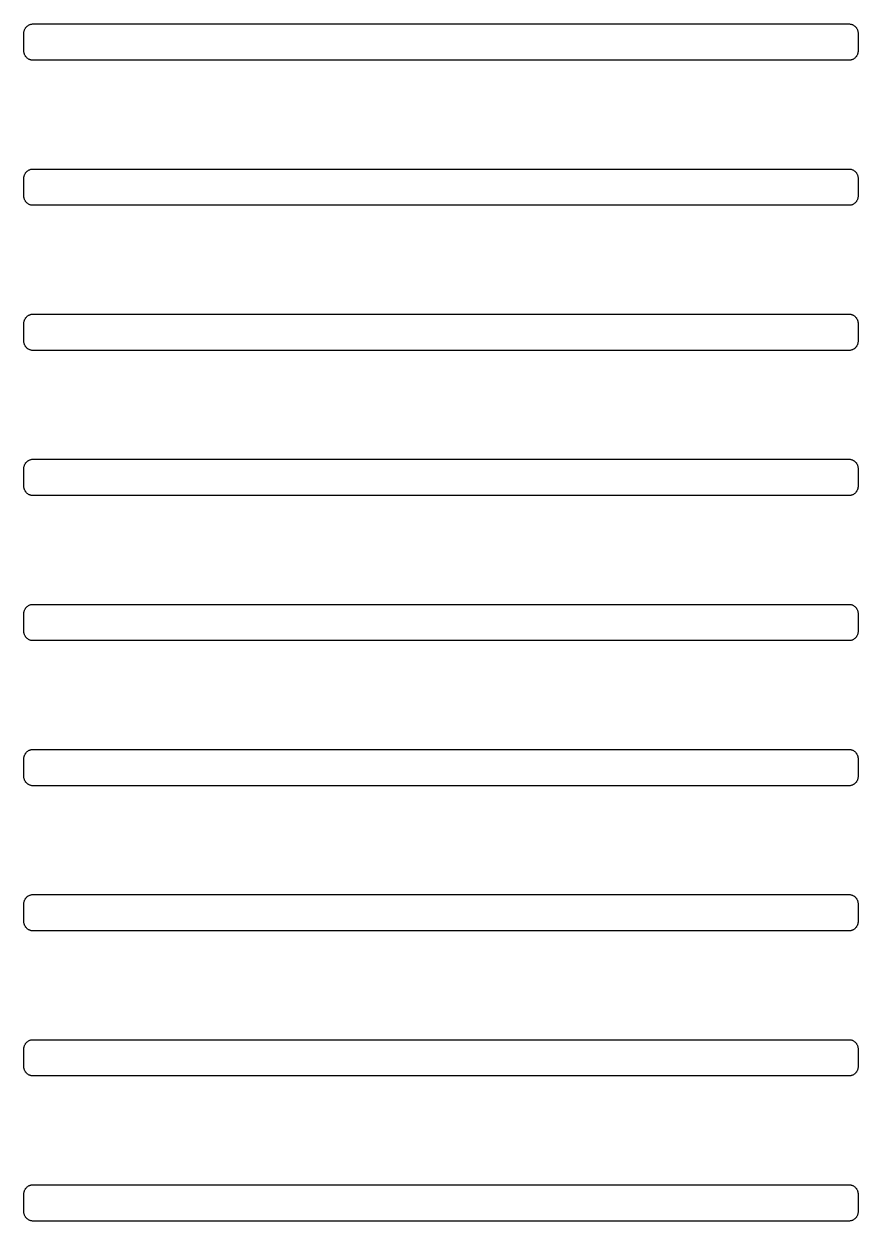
# Model space of a CAD drawing. Header units: metres. Extents: x -163 to 163, y -163 to 163.
# Drawn here: x -114.9 to -87.3, y 37.2 to 76.8 of the extents above; entities that cross this region are included whole.
import ezdxf

# ---------------------------------------------------------------- set-up
doc = ezdxf.new("R2010")
doc.units = ezdxf.units.M

msp = doc.modelspace()

# ---------------------------------------------------------------- linework, layer by layer
for p, q in [((-114.899, 76.501), (-114.898, 76.5199)), ((-114.899, 75.901), (-114.899, 76.501)), ((-114.898, 76.5199), (-114.897, 76.5386)), ((-114.897, 76.5386), (-114.894, 76.5573)), ((-114.894, 76.5573), (-114.89, 76.5757)), ((-114.89, 76.5757), (-114.884, 76.5938)), ((-114.884, 76.5938), (-114.878, 76.6115)), ((-114.878, 76.6115), (-114.87, 76.6288)), ((-114.87, 76.6288), (-114.862, 76.6456)), ((-114.862, 76.6456), (-114.852, 76.6618)), ((-114.852, 76.6618), (-114.842, 76.6774)), ((-114.842, 76.6774), (-114.83, 76.6923)), ((-114.83, 76.6923), (-114.818, 76.7064)), ((-114.818, 76.7064), (-114.804, 76.7197)), ((-114.804, 76.7197), (-114.79, 76.7322)), ((-114.79, 76.7322), (-114.775, 76.7437)), ((-114.775, 76.7437), (-114.76, 76.7543)), ((-114.76, 76.7543), (-114.743, 76.7639)), ((-114.743, 76.7639), (-114.727, 76.7725)), ((-114.727, 76.7725), (-114.709, 76.78)), ((-114.709, 76.78), (-114.692, 76.7864)), ((-114.692, 76.7864), (-114.674, 76.7916)), ((-114.674, 76.7916), (-114.655, 76.7957)), ((-114.655, 76.7957), (-114.637, 76.7987)), ((-114.637, 76.7987), (-114.618, 76.8004)), ((-114.618, 76.8004), (-114.599, 76.801)), ((-114.599, 76.801), (-87.599, 76.801)), ((-87.599, 76.801), (-87.5801, 76.8004)), ((-87.5801, 76.8004), (-87.5614, 76.7987)), ((-87.5614, 76.7987), (-87.5427, 76.7957)), ((-87.5427, 76.7957), (-87.5243, 76.7916)), ((-87.5243, 76.7916), (-87.5062, 76.7864)), ((-87.5062, 76.7864), (-87.4885, 76.78)), ((-87.4885, 76.78), (-87.4712, 76.7725)), ((-87.4712, 76.7725), (-87.4544, 76.7639)), ((-87.4544, 76.7639), (-87.4382, 76.7543)), ((-87.4382, 76.7543), (-87.4226, 76.7437)), ((-87.4226, 76.7437), (-87.4077, 76.7322)), ((-87.4077, 76.7322), (-87.3936, 76.7197)), ((-87.3936, 76.7197), (-87.3803, 76.7064)), ((-87.3803, 76.7064), (-87.3678, 76.6923)), ((-87.3678, 76.6923), (-87.3562, 76.6774)), ((-87.3562, 76.6774), (-87.3457, 76.6618)), ((-87.3457, 76.6618), (-87.3361, 76.6456)), ((-87.3361, 76.6456), (-87.3275, 76.6288)), ((-87.3275, 76.6288), (-87.32, 76.6115)), ((-87.32, 76.6115), (-87.3136, 76.5938)), ((-87.3136, 76.5938), (-87.3084, 76.5757)), ((-87.3084, 76.5757), (-87.3043, 76.5573)), ((-87.3043, 76.5573), (-87.3013, 76.5386)), ((-87.3013, 76.5386), (-87.2995, 76.5199)), ((-87.2995, 76.5199), (-87.299, 76.501)), ((-87.299, 76.501), (-87.299, 75.901)), ((-114.898, 75.8822), (-114.899, 75.901)), ((-114.897, 75.8634), (-114.898, 75.8822)), ((-114.894, 75.8448), (-114.897, 75.8634)), ((-114.89, 75.8264), (-114.894, 75.8448)), ((-114.884, 75.8083), (-114.89, 75.8264)), ((-114.878, 75.7906), (-114.884, 75.8083)), ((-114.87, 75.7733), (-114.878, 75.7906)), ((-114.862, 75.7565), (-114.87, 75.7733)), ((-114.852, 75.7403), (-114.862, 75.7565)), ((-114.842, 75.7247), (-114.852, 75.7403)), ((-114.83, 75.7098), (-114.842, 75.7247)), ((-114.818, 75.6957), (-114.83, 75.7098)), ((-114.804, 75.6824), (-114.818, 75.6957)), ((-114.79, 75.6699), (-114.804, 75.6824)), ((-114.775, 75.6583), (-114.79, 75.6699)), ((-114.76, 75.6478), (-114.775, 75.6583)), ((-114.743, 75.6382), (-114.76, 75.6478)), ((-114.727, 75.6296), (-114.743, 75.6382)), ((-87.4544, 75.6382), (-87.4712, 75.6296)), ((-87.4382, 75.6478), (-87.4544, 75.6382)), ((-87.4226, 75.6583), (-87.4382, 75.6478)), ((-87.4077, 75.6699), (-87.4226, 75.6583)), ((-87.3936, 75.6824), (-87.4077, 75.6699)), ((-87.3803, 75.6957), (-87.3936, 75.6824)), ((-87.3678, 75.7098), (-87.3803, 75.6957)), ((-87.3562, 75.7247), (-87.3678, 75.7098)), ((-87.3457, 75.7403), (-87.3562, 75.7247)), ((-87.3361, 75.7565), (-87.3457, 75.7403)), ((-87.3275, 75.7733), (-87.3361, 75.7565)), ((-87.32, 75.7906), (-87.3275, 75.7733)), ((-87.3136, 75.8083), (-87.32, 75.7906)), ((-87.3084, 75.8264), (-87.3136, 75.8083)), ((-87.3043, 75.8448), (-87.3084, 75.8264)), ((-87.3013, 75.8634), (-87.3043, 75.8448)), ((-87.2995, 75.8822), (-87.3013, 75.8634)), ((-87.299, 75.901), (-87.2995, 75.8822)), ((-114.709, 75.6221), (-114.727, 75.6296)), ((-114.692, 75.6157), (-114.709, 75.6221)), ((-114.674, 75.6105), (-114.692, 75.6157)), ((-114.655, 75.6064), (-114.674, 75.6105)), ((-114.637, 75.6034), (-114.655, 75.6064)), ((-114.618, 75.6016), (-114.637, 75.6034)), ((-114.599, 75.601), (-114.618, 75.6016)), ((-87.599, 75.601), (-114.599, 75.601)), ((-87.5801, 75.6016), (-87.599, 75.601)), ((-87.5614, 75.6034), (-87.5801, 75.6016)), ((-87.5427, 75.6064), (-87.5614, 75.6034)), ((-87.5243, 75.6105), (-87.5427, 75.6064)), ((-87.5062, 75.6157), (-87.5243, 75.6105)), ((-87.4885, 75.6221), (-87.5062, 75.6157)), ((-87.4712, 75.6296), (-87.4885, 75.6221)), ((-114.899, 71.701), (-114.898, 71.7199)), ((-114.899, 71.101), (-114.899, 71.701)), ((-114.898, 71.7199), (-114.897, 71.7386)), ((-114.897, 71.7386), (-114.894, 71.7573)), ((-114.894, 71.7573), (-114.89, 71.7757)), ((-114.89, 71.7757), (-114.884, 71.7937)), ((-114.884, 71.7937), (-114.878, 71.8115)), ((-114.878, 71.8115), (-114.87, 71.8288)), ((-114.87, 71.8288), (-114.862, 71.8456)), ((-114.862, 71.8456), (-114.852, 71.8618)), ((-114.852, 71.8618), (-114.842, 71.8774)), ((-114.842, 71.8774), (-114.83, 71.8923)), ((-114.83, 71.8923), (-114.818, 71.9064)), ((-114.818, 71.9064), (-114.804, 71.9197)), ((-114.804, 71.9197), (-114.79, 71.9322)), ((-114.79, 71.9322), (-114.775, 71.9437)), ((-114.775, 71.9437), (-114.76, 71.9543)), ((-114.76, 71.9543), (-114.743, 71.9639)), ((-114.743, 71.9639), (-114.727, 71.9725)), ((-114.727, 71.9725), (-114.709, 71.98)), ((-114.709, 71.98), (-114.692, 71.9864)), ((-114.692, 71.9864), (-114.674, 71.9916)), ((-114.674, 71.9916), (-114.655, 71.9957)), ((-114.655, 71.9957), (-114.637, 71.9987)), ((-114.637, 71.9987), (-114.618, 72.0004)), ((-114.618, 72.0004), (-114.599, 72.001)), ((-114.599, 72.001), (-87.599, 72.001)), ((-87.599, 72.001), (-87.5801, 72.0004)), ((-87.5801, 72.0004), (-87.5614, 71.9987)), ((-87.5614, 71.9987), (-87.5427, 71.9957)), ((-87.5427, 71.9957), (-87.5243, 71.9916)), ((-87.5243, 71.9916), (-87.5062, 71.9864)), ((-87.5062, 71.9864), (-87.4885, 71.98)), ((-87.4885, 71.98), (-87.4712, 71.9725)), ((-87.4712, 71.9725), (-87.4544, 71.9639)), ((-87.4544, 71.9639), (-87.4382, 71.9543)), ((-87.4382, 71.9543), (-87.4226, 71.9437)), ((-87.4226, 71.9437), (-87.4077, 71.9322)), ((-87.4077, 71.9322), (-87.3936, 71.9197)), ((-87.3936, 71.9197), (-87.3803, 71.9064)), ((-87.3803, 71.9064), (-87.3678, 71.8923)), ((-87.3678, 71.8923), (-87.3562, 71.8774)), ((-87.3562, 71.8774), (-87.3457, 71.8618)), ((-87.3457, 71.8618), (-87.3361, 71.8456)), ((-87.3361, 71.8456), (-87.3275, 71.8288)), ((-87.3275, 71.8288), (-87.32, 71.8115)), ((-87.32, 71.8115), (-87.3136, 71.7937)), ((-87.3136, 71.7937), (-87.3084, 71.7757)), ((-87.3084, 71.7757), (-87.3043, 71.7573)), ((-87.3043, 71.7573), (-87.3013, 71.7386)), ((-87.3013, 71.7386), (-87.2995, 71.7199)), ((-87.2995, 71.7199), (-87.299, 71.701)), ((-87.299, 71.701), (-87.299, 71.101)), ((-114.898, 71.0822), (-114.899, 71.101)), ((-114.897, 71.0634), (-114.898, 71.0822)), ((-114.894, 71.0448), (-114.897, 71.0634)), ((-114.89, 71.0264), (-114.894, 71.0448)), ((-114.884, 71.0083), (-114.89, 71.0264)), ((-114.878, 70.9906), (-114.884, 71.0083)), ((-114.87, 70.9733), (-114.878, 70.9906)), ((-114.862, 70.9565), (-114.87, 70.9733)), ((-114.852, 70.9403), (-114.862, 70.9565)), ((-114.842, 70.9247), (-114.852, 70.9403)), ((-114.83, 70.9098), (-114.842, 70.9247)), ((-114.818, 70.8957), (-114.83, 70.9098)), ((-114.804, 70.8824), (-114.818, 70.8957)), ((-87.3803, 70.8957), (-87.3936, 70.8824)), ((-87.3678, 70.9098), (-87.3803, 70.8957)), ((-87.3562, 70.9247), (-87.3678, 70.9098)), ((-87.3457, 70.9403), (-87.3562, 70.9247)), ((-87.3361, 70.9565), (-87.3457, 70.9403)), ((-87.3275, 70.9733), (-87.3361, 70.9565)), ((-87.32, 70.9906), (-87.3275, 70.9733)), ((-87.3136, 71.0083), (-87.32, 70.9906)), ((-87.3084, 71.0264), (-87.3136, 71.0083)), ((-87.3043, 71.0448), (-87.3084, 71.0264)), ((-87.3013, 71.0634), (-87.3043, 71.0448)), ((-87.2995, 71.0822), (-87.3013, 71.0634)), ((-87.299, 71.101), (-87.2995, 71.0822)), ((-114.79, 70.8699), (-114.804, 70.8824)), ((-114.775, 70.8583), (-114.79, 70.8699)), ((-114.76, 70.8477), (-114.775, 70.8583)), ((-114.743, 70.8382), (-114.76, 70.8477)), ((-114.727, 70.8296), (-114.743, 70.8382)), ((-114.709, 70.8221), (-114.727, 70.8296)), ((-114.692, 70.8157), (-114.709, 70.8221)), ((-114.674, 70.8105), (-114.692, 70.8157)), ((-114.655, 70.8064), (-114.674, 70.8105)), ((-114.637, 70.8034), (-114.655, 70.8064)), ((-114.618, 70.8016), (-114.637, 70.8034)), ((-114.599, 70.801), (-114.618, 70.8016)), ((-87.599, 70.801), (-114.599, 70.801)), ((-87.5801, 70.8016), (-87.599, 70.801)), ((-87.5614, 70.8034), (-87.5801, 70.8016)), ((-87.5427, 70.8064), (-87.5614, 70.8034)), ((-87.5243, 70.8105), (-87.5427, 70.8064)), ((-87.5062, 70.8157), (-87.5243, 70.8105)), ((-87.4885, 70.8221), (-87.5062, 70.8157)), ((-87.4712, 70.8296), (-87.4885, 70.8221)), ((-87.4544, 70.8382), (-87.4712, 70.8296)), ((-87.4382, 70.8477), (-87.4544, 70.8382)), ((-87.4226, 70.8583), (-87.4382, 70.8477)), ((-87.4077, 70.8699), (-87.4226, 70.8583)), ((-87.3936, 70.8824), (-87.4077, 70.8699)), ((-114.898, 66.9199), (-114.897, 66.9386)), ((-114.897, 66.9386), (-114.894, 66.9573)), ((-114.894, 66.9573), (-114.89, 66.9756)), ((-114.89, 66.9756), (-114.884, 66.9937)), ((-114.884, 66.9937), (-114.878, 67.0115)), ((-114.878, 67.0115), (-114.87, 67.0288)), ((-114.87, 67.0288), (-114.862, 67.0456)), ((-114.862, 67.0456), (-114.852, 67.0618)), ((-114.852, 67.0618), (-114.842, 67.0774)), ((-114.842, 67.0774), (-114.83, 67.0923)), ((-114.83, 67.0923), (-114.818, 67.1064)), ((-114.818, 67.1064), (-114.804, 67.1197)), ((-114.804, 67.1197), (-114.79, 67.1322)), ((-114.79, 67.1322), (-114.775, 67.1438)), ((-114.775, 67.1438), (-114.76, 67.1543)), ((-114.76, 67.1543), (-114.743, 67.1639)), ((-114.743, 67.1639), (-114.727, 67.1725)), ((-114.727, 67.1725), (-114.709, 67.18)), ((-114.709, 67.18), (-114.692, 67.1864)), ((-114.692, 67.1864), (-114.674, 67.1916)), ((-114.674, 67.1916), (-114.655, 67.1957)), ((-114.655, 67.1957), (-114.637, 67.1987)), ((-114.637, 67.1987), (-114.618, 67.2005)), ((-114.618, 67.2005), (-114.599, 67.201)), ((-114.599, 67.201), (-87.599, 67.201)), ((-87.599, 67.201), (-87.5801, 67.2005)), ((-87.5801, 67.2005), (-87.5614, 67.1987)), ((-87.5614, 67.1987), (-87.5427, 67.1957)), ((-87.5427, 67.1957), (-87.5243, 67.1916)), ((-87.5243, 67.1916), (-87.5062, 67.1864)), ((-87.5062, 67.1864), (-87.4885, 67.18)), ((-87.4885, 67.18), (-87.4712, 67.1725)), ((-87.4712, 67.1725), (-87.4544, 67.1639)), ((-87.4544, 67.1639), (-87.4382, 67.1543)), ((-87.4382, 67.1543), (-87.4226, 67.1438)), ((-87.4226, 67.1438), (-87.4077, 67.1322)), ((-87.4077, 67.1322), (-87.3936, 67.1197)), ((-87.3936, 67.1197), (-87.3803, 67.1064)), ((-87.3803, 67.1064), (-87.3678, 67.0923)), ((-87.3678, 67.0923), (-87.3562, 67.0774)), ((-87.3562, 67.0774), (-87.3457, 67.0618)), ((-87.3457, 67.0618), (-87.3361, 67.0456)), ((-87.3361, 67.0456), (-87.3275, 67.0288)), ((-87.3275, 67.0288), (-87.32, 67.0115)), ((-87.32, 67.0115), (-87.3136, 66.9937)), ((-87.3136, 66.9937), (-87.3084, 66.9756)), ((-87.3084, 66.9756), (-87.3043, 66.9573)), ((-87.3043, 66.9573), (-87.3013, 66.9386)), ((-87.3013, 66.9386), (-87.2995, 66.9199)), ((-114.899, 66.901), (-114.898, 66.9199)), ((-114.899, 66.301), (-114.899, 66.901)), ((-87.2995, 66.9199), (-87.299, 66.901)), ((-87.299, 66.901), (-87.299, 66.301)), ((-114.898, 66.2822), (-114.899, 66.301)), ((-114.897, 66.2634), (-114.898, 66.2822)), ((-114.894, 66.2448), (-114.897, 66.2634)), ((-114.89, 66.2264), (-114.894, 66.2448)), ((-114.884, 66.2083), (-114.89, 66.2264)), ((-114.878, 66.1906), (-114.884, 66.2083)), ((-114.87, 66.1733), (-114.878, 66.1906)), ((-114.862, 66.1565), (-114.87, 66.1733)), ((-114.852, 66.1403), (-114.862, 66.1565)), ((-114.842, 66.1247), (-114.852, 66.1403)), ((-87.3457, 66.1403), (-87.3562, 66.1247)), ((-87.3361, 66.1565), (-87.3457, 66.1403)), ((-87.3275, 66.1733), (-87.3361, 66.1565)), ((-87.32, 66.1906), (-87.3275, 66.1733)), ((-87.3136, 66.2083), (-87.32, 66.1906)), ((-87.3084, 66.2264), (-87.3136, 66.2083)), ((-87.3043, 66.2448), (-87.3084, 66.2264)), ((-87.3013, 66.2634), (-87.3043, 66.2448)), ((-87.2995, 66.2822), (-87.3013, 66.2634)), ((-87.299, 66.301), (-87.2995, 66.2822)), ((-114.83, 66.1098), (-114.842, 66.1247)), ((-114.818, 66.0957), (-114.83, 66.1098)), ((-114.804, 66.0824), (-114.818, 66.0957)), ((-114.79, 66.0699), (-114.804, 66.0824)), ((-114.775, 66.0583), (-114.79, 66.0699)), ((-114.76, 66.0477), (-114.775, 66.0583)), ((-114.743, 66.0381), (-114.76, 66.0477)), ((-114.727, 66.0296), (-114.743, 66.0381)), ((-114.709, 66.0221), (-114.727, 66.0296)), ((-114.692, 66.0157), (-114.709, 66.0221)), ((-114.674, 66.0105), (-114.692, 66.0157)), ((-114.655, 66.0064), (-114.674, 66.0105)), ((-114.637, 66.0034), (-114.655, 66.0064)), ((-114.618, 66.0016), (-114.637, 66.0034)), ((-114.599, 66.001), (-114.618, 66.0016)), ((-87.599, 66.001), (-114.599, 66.001)), ((-87.5801, 66.0016), (-87.599, 66.001)), ((-87.5614, 66.0034), (-87.5801, 66.0016)), ((-87.5427, 66.0064), (-87.5614, 66.0034)), ((-87.5243, 66.0105), (-87.5427, 66.0064)), ((-87.5062, 66.0157), (-87.5243, 66.0105)), ((-87.4885, 66.0221), (-87.5062, 66.0157)), ((-87.4712, 66.0296), (-87.4885, 66.0221)), ((-87.4544, 66.0381), (-87.4712, 66.0296)), ((-87.4382, 66.0477), (-87.4544, 66.0381)), ((-87.4226, 66.0583), (-87.4382, 66.0477)), ((-87.4077, 66.0699), (-87.4226, 66.0583)), ((-87.3936, 66.0824), (-87.4077, 66.0699)), ((-87.3803, 66.0957), (-87.3936, 66.0824)), ((-87.3678, 66.1098), (-87.3803, 66.0957)), ((-87.3562, 66.1247), (-87.3678, 66.1098)), ((-114.894, 62.1573), (-114.89, 62.1756)), ((-114.89, 62.1756), (-114.884, 62.1937)), ((-114.884, 62.1937), (-114.878, 62.2115)), ((-114.878, 62.2115), (-114.87, 62.2288)), ((-114.87, 62.2288), (-114.862, 62.2456)), ((-114.862, 62.2456), (-114.852, 62.2618)), ((-114.852, 62.2618), (-114.842, 62.2774)), ((-114.842, 62.2774), (-114.83, 62.2923)), ((-114.83, 62.2923), (-114.818, 62.3064)), ((-114.818, 62.3064), (-114.804, 62.3197)), ((-114.804, 62.3197), (-114.79, 62.3322)), ((-114.79, 62.3322), (-114.775, 62.3438)), ((-114.775, 62.3438), (-114.76, 62.3543)), ((-114.76, 62.3543), (-114.743, 62.3639)), ((-114.743, 62.3639), (-114.727, 62.3725)), ((-114.727, 62.3725), (-114.709, 62.38)), ((-114.709, 62.38), (-114.692, 62.3864)), ((-114.692, 62.3864), (-114.674, 62.3916)), ((-114.674, 62.3916), (-114.655, 62.3957)), ((-114.655, 62.3957), (-114.637, 62.3987)), ((-114.637, 62.3987), (-114.618, 62.4005)), ((-114.618, 62.4005), (-114.599, 62.401)), ((-114.599, 62.401), (-87.599, 62.401)), ((-87.599, 62.401), (-87.5801, 62.4005)), ((-87.5801, 62.4005), (-87.5614, 62.3987)), ((-87.5614, 62.3987), (-87.5427, 62.3957)), ((-87.5427, 62.3957), (-87.5243, 62.3916)), ((-87.5243, 62.3916), (-87.5062, 62.3864)), ((-87.5062, 62.3864), (-87.4885, 62.38)), ((-87.4885, 62.38), (-87.4712, 62.3725)), ((-87.4712, 62.3725), (-87.4544, 62.3639)), ((-87.4544, 62.3639), (-87.4382, 62.3543)), ((-87.4382, 62.3543), (-87.4226, 62.3438)), ((-87.4226, 62.3438), (-87.4077, 62.3322)), ((-87.4077, 62.3322), (-87.3936, 62.3197)), ((-87.3936, 62.3197), (-87.3803, 62.3064)), ((-87.3803, 62.3064), (-87.3678, 62.2923)), ((-87.3678, 62.2923), (-87.3562, 62.2774)), ((-87.3562, 62.2774), (-87.3457, 62.2618)), ((-87.3457, 62.2618), (-87.3361, 62.2456)), ((-87.3361, 62.2456), (-87.3275, 62.2288)), ((-87.3275, 62.2288), (-87.32, 62.2115)), ((-87.32, 62.2115), (-87.3136, 62.1937)), ((-87.3136, 62.1937), (-87.3084, 62.1756)), ((-87.3084, 62.1756), (-87.3043, 62.1573)), ((-114.899, 62.101), (-114.898, 62.1199)), ((-114.899, 61.501), (-114.899, 62.101)), ((-114.898, 62.1199), (-114.897, 62.1386)), ((-114.897, 62.1386), (-114.894, 62.1573)), ((-87.3043, 62.1573), (-87.3013, 62.1386)), ((-87.3013, 62.1386), (-87.2995, 62.1199)), ((-87.2995, 62.1199), (-87.299, 62.101)), ((-87.299, 62.101), (-87.299, 61.501)), ((-114.898, 61.4822), (-114.899, 61.501)), ((-114.897, 61.4634), (-114.898, 61.4822)), ((-114.894, 61.4448), (-114.897, 61.4634)), ((-114.89, 61.4264), (-114.894, 61.4448)), ((-114.884, 61.4083), (-114.89, 61.4264)), ((-114.878, 61.3906), (-114.884, 61.4083)), ((-114.87, 61.3733), (-114.878, 61.3906)), ((-87.32, 61.3906), (-87.3275, 61.3733)), ((-87.3136, 61.4083), (-87.32, 61.3906)), ((-87.3084, 61.4264), (-87.3136, 61.4083)), ((-87.3043, 61.4448), (-87.3084, 61.4264)), ((-87.3013, 61.4634), (-87.3043, 61.4448)), ((-87.2995, 61.4822), (-87.3013, 61.4634)), ((-87.299, 61.501), (-87.2995, 61.4822)), ((-114.862, 61.3565), (-114.87, 61.3733)), ((-114.852, 61.3403), (-114.862, 61.3565)), ((-114.842, 61.3247), (-114.852, 61.3403)), ((-114.83, 61.3098), (-114.842, 61.3247)), ((-114.818, 61.2957), (-114.83, 61.3098)), ((-114.804, 61.2823), (-114.818, 61.2957)), ((-114.79, 61.2699), (-114.804, 61.2823)), ((-114.775, 61.2583), (-114.79, 61.2699)), ((-114.76, 61.2477), (-114.775, 61.2583)), ((-114.743, 61.2381), (-114.76, 61.2477)), ((-114.727, 61.2296), (-114.743, 61.2381)), ((-114.709, 61.2221), (-114.727, 61.2296)), ((-114.692, 61.2157), (-114.709, 61.2221)), ((-114.674, 61.2105), (-114.692, 61.2157)), ((-114.655, 61.2064), (-114.674, 61.2105)), ((-114.637, 61.2034), (-114.655, 61.2064)), ((-114.618, 61.2016), (-114.637, 61.2034)), ((-114.599, 61.201), (-114.618, 61.2016)), ((-87.599, 61.201), (-114.599, 61.201)), ((-87.5801, 61.2016), (-87.599, 61.201)), ((-87.5614, 61.2034), (-87.5801, 61.2016)), ((-87.5427, 61.2064), (-87.5614, 61.2034)), ((-87.5243, 61.2105), (-87.5427, 61.2064)), ((-87.5062, 61.2157), (-87.5243, 61.2105)), ((-87.4885, 61.2221), (-87.5062, 61.2157)), ((-87.4712, 61.2296), (-87.4885, 61.2221)), ((-87.4544, 61.2381), (-87.4712, 61.2296)), ((-87.4382, 61.2477), (-87.4544, 61.2381)), ((-87.4226, 61.2583), (-87.4382, 61.2477)), ((-87.4077, 61.2699), (-87.4226, 61.2583)), ((-87.3936, 61.2823), (-87.4077, 61.2699)), ((-87.3803, 61.2957), (-87.3936, 61.2823)), ((-87.3678, 61.3098), (-87.3803, 61.2957)), ((-87.3562, 61.3247), (-87.3678, 61.3098)), ((-87.3457, 61.3403), (-87.3562, 61.3247)), ((-87.3361, 61.3565), (-87.3457, 61.3403)), ((-87.3275, 61.3733), (-87.3361, 61.3565)), ((-114.878, 57.4115), (-114.87, 57.4288)), ((-114.87, 57.4288), (-114.862, 57.4456)), ((-114.862, 57.4456), (-114.852, 57.4618)), ((-114.852, 57.4618), (-114.842, 57.4774)), ((-114.842, 57.4774), (-114.83, 57.4923)), ((-114.83, 57.4923), (-114.818, 57.5064)), ((-114.818, 57.5064), (-114.804, 57.5197)), ((-114.804, 57.5197), (-114.79, 57.5322)), ((-114.79, 57.5322), (-114.775, 57.5437)), ((-114.775, 57.5437), (-114.76, 57.5543)), ((-114.76, 57.5543), (-114.743, 57.5639)), ((-114.743, 57.5639), (-114.727, 57.5725)), ((-114.727, 57.5725), (-114.709, 57.58)), ((-114.709, 57.58), (-114.692, 57.5863)), ((-114.692, 57.5863), (-114.674, 57.5916)), ((-114.674, 57.5916), (-114.655, 57.5957)), ((-114.655, 57.5957), (-114.637, 57.5987)), ((-114.637, 57.5987), (-114.618, 57.6004)), ((-114.618, 57.6004), (-114.599, 57.601)), ((-114.599, 57.601), (-87.599, 57.601)), ((-87.599, 57.601), (-87.5801, 57.6004)), ((-87.5801, 57.6004), (-87.5614, 57.5987)), ((-87.5614, 57.5987), (-87.5427, 57.5957)), ((-87.5427, 57.5957), (-87.5243, 57.5916)), ((-87.5243, 57.5916), (-87.5062, 57.5863)), ((-87.5062, 57.5863), (-87.4885, 57.58)), ((-87.4885, 57.58), (-87.4712, 57.5725)), ((-87.4712, 57.5725), (-87.4544, 57.5639)), ((-87.4544, 57.5639), (-87.4382, 57.5543)), ((-87.4382, 57.5543), (-87.4226, 57.5437)), ((-87.4226, 57.5437), (-87.4077, 57.5322)), ((-87.4077, 57.5322), (-87.3936, 57.5197)), ((-87.3936, 57.5197), (-87.3803, 57.5064)), ((-87.3803, 57.5064), (-87.3678, 57.4923)), ((-87.3678, 57.4923), (-87.3562, 57.4774)), ((-87.3562, 57.4774), (-87.3457, 57.4618)), ((-87.3457, 57.4618), (-87.3361, 57.4456)), ((-87.3361, 57.4456), (-87.3275, 57.4288)), ((-87.3275, 57.4288), (-87.32, 57.4115)), ((-114.899, 57.301), (-114.898, 57.3199)), ((-114.899, 56.701), (-114.899, 57.301)), ((-114.898, 57.3199), (-114.897, 57.3386)), ((-114.897, 57.3386), (-114.894, 57.3573)), ((-114.894, 57.3573), (-114.89, 57.3756)), ((-114.89, 57.3756), (-114.884, 57.3937)), ((-114.884, 57.3937), (-114.878, 57.4115)), ((-87.32, 57.4115), (-87.3136, 57.3937)), ((-87.3136, 57.3937), (-87.3084, 57.3756)), ((-87.3084, 57.3756), (-87.3043, 57.3573)), ((-87.3043, 57.3573), (-87.3013, 57.3386)), ((-87.3013, 57.3386), (-87.2995, 57.3199)), ((-87.2995, 57.3199), (-87.299, 57.301)), ((-87.299, 57.301), (-87.299, 56.701)), ((-114.898, 56.6822), (-114.899, 56.701)), ((-114.897, 56.6634), (-114.898, 56.6822)), ((-114.894, 56.6448), (-114.897, 56.6634)), ((-114.89, 56.6264), (-114.894, 56.6448)), ((-87.3043, 56.6448), (-87.3084, 56.6264)), ((-87.3013, 56.6634), (-87.3043, 56.6448)), ((-87.2995, 56.6822), (-87.3013, 56.6634)), ((-87.299, 56.701), (-87.2995, 56.6822)), ((-114.884, 56.6083), (-114.89, 56.6264)), ((-114.878, 56.5906), (-114.884, 56.6083)), ((-114.87, 56.5733), (-114.878, 56.5906)), ((-114.862, 56.5565), (-114.87, 56.5733)), ((-114.852, 56.5403), (-114.862, 56.5565)), ((-114.842, 56.5247), (-114.852, 56.5403)), ((-114.83, 56.5098), (-114.842, 56.5247)), ((-114.818, 56.4957), (-114.83, 56.5098)), ((-114.804, 56.4823), (-114.818, 56.4957)), ((-114.79, 56.4699), (-114.804, 56.4823)), ((-114.775, 56.4583), (-114.79, 56.4699)), ((-114.76, 56.4477), (-114.775, 56.4583)), ((-114.743, 56.4382), (-114.76, 56.4477)), ((-114.727, 56.4296), (-114.743, 56.4382)), ((-114.709, 56.4221), (-114.727, 56.4296)), ((-114.692, 56.4157), (-114.709, 56.4221)), ((-114.674, 56.4105), (-114.692, 56.4157)), ((-114.655, 56.4064), (-114.674, 56.4105)), ((-114.637, 56.4034), (-114.655, 56.4064)), ((-114.618, 56.4016), (-114.637, 56.4034)), ((-114.599, 56.401), (-114.618, 56.4016)), ((-87.599, 56.401), (-114.599, 56.401)), ((-87.5801, 56.4016), (-87.599, 56.401)), ((-87.5614, 56.4034), (-87.5801, 56.4016)), ((-87.5427, 56.4064), (-87.5614, 56.4034)), ((-87.5243, 56.4105), (-87.5427, 56.4064)), ((-87.5062, 56.4157), (-87.5243, 56.4105)), ((-87.4885, 56.4221), (-87.5062, 56.4157)), ((-87.4712, 56.4296), (-87.4885, 56.4221)), ((-87.4544, 56.4382), (-87.4712, 56.4296)), ((-87.4382, 56.4477), (-87.4544, 56.4382)), ((-87.4226, 56.4583), (-87.4382, 56.4477)), ((-87.4077, 56.4699), (-87.4226, 56.4583)), ((-87.3936, 56.4823), (-87.4077, 56.4699)), ((-87.3803, 56.4957), (-87.3936, 56.4823)), ((-87.3678, 56.5098), (-87.3803, 56.4957)), ((-87.3562, 56.5247), (-87.3678, 56.5098)), ((-87.3457, 56.5403), (-87.3562, 56.5247)), ((-87.3361, 56.5565), (-87.3457, 56.5403)), ((-87.3275, 56.5733), (-87.3361, 56.5565)), ((-87.32, 56.5906), (-87.3275, 56.5733)), ((-87.3136, 56.6083), (-87.32, 56.5906)), ((-87.3084, 56.6264), (-87.3136, 56.6083)), ((-114.852, 52.6618), (-114.842, 52.6774)), ((-114.842, 52.6774), (-114.83, 52.6923)), ((-114.83, 52.6923), (-114.818, 52.7064)), ((-114.818, 52.7064), (-114.804, 52.7197)), ((-114.804, 52.7197), (-114.79, 52.7322)), ((-114.79, 52.7322), (-114.775, 52.7437)), ((-114.775, 52.7437), (-114.76, 52.7543)), ((-114.76, 52.7543), (-114.743, 52.7639)), ((-114.743, 52.7639), (-114.727, 52.7725)), ((-114.727, 52.7725), (-114.709, 52.78)), ((-114.709, 52.78), (-114.692, 52.7864)), ((-114.692, 52.7864), (-114.674, 52.7916)), ((-114.674, 52.7916), (-114.655, 52.7957)), ((-114.655, 52.7957), (-114.637, 52.7987)), ((-114.637, 52.7987), (-114.618, 52.8004)), ((-114.618, 52.8004), (-114.599, 52.801)), ((-114.599, 52.801), (-87.599, 52.801)), ((-87.599, 52.801), (-87.5801, 52.8004)), ((-87.5801, 52.8004), (-87.5614, 52.7987)), ((-87.5614, 52.7987), (-87.5427, 52.7957)), ((-87.5427, 52.7957), (-87.5243, 52.7916)), ((-87.5243, 52.7916), (-87.5062, 52.7864)), ((-87.5062, 52.7864), (-87.4885, 52.78)), ((-87.4885, 52.78), (-87.4712, 52.7725)), ((-87.4712, 52.7725), (-87.4544, 52.7639)), ((-87.4544, 52.7639), (-87.4382, 52.7543)), ((-87.4382, 52.7543), (-87.4226, 52.7437)), ((-87.4226, 52.7437), (-87.4077, 52.7322)), ((-87.4077, 52.7322), (-87.3936, 52.7197)), ((-87.3936, 52.7197), (-87.3803, 52.7064)), ((-87.3803, 52.7064), (-87.3678, 52.6923)), ((-87.3678, 52.6923), (-87.3562, 52.6774)), ((-87.3562, 52.6774), (-87.3457, 52.6618)), ((-114.899, 52.501), (-114.898, 52.5199)), ((-114.899, 51.901), (-114.899, 52.501)), ((-114.898, 52.5199), (-114.897, 52.5386)), ((-114.897, 52.5386), (-114.894, 52.5573)), ((-114.894, 52.5573), (-114.89, 52.5757)), ((-114.89, 52.5757), (-114.884, 52.5938)), ((-114.884, 52.5938), (-114.878, 52.6115)), ((-114.878, 52.6115), (-114.87, 52.6288)), ((-114.87, 52.6288), (-114.862, 52.6456)), ((-114.862, 52.6456), (-114.852, 52.6618)), ((-87.3457, 52.6618), (-87.3361, 52.6456)), ((-87.3361, 52.6456), (-87.3275, 52.6288)), ((-87.3275, 52.6288), (-87.32, 52.6115)), ((-87.32, 52.6115), (-87.3136, 52.5938)), ((-87.3136, 52.5938), (-87.3084, 52.5757)), ((-87.3084, 52.5757), (-87.3043, 52.5573)), ((-87.3043, 52.5573), (-87.3013, 52.5386)), ((-87.3013, 52.5386), (-87.2995, 52.5199)), ((-87.2995, 52.5199), (-87.299, 52.501)), ((-87.299, 52.501), (-87.299, 51.901)), ((-114.898, 51.8822), (-114.899, 51.901)), ((-114.897, 51.8634), (-114.898, 51.8822)), ((-87.2995, 51.8822), (-87.3013, 51.8634)), ((-87.299, 51.901), (-87.2995, 51.8822)), ((-114.894, 51.8448), (-114.897, 51.8634)), ((-114.89, 51.8264), (-114.894, 51.8448)), ((-114.884, 51.8083), (-114.89, 51.8264)), ((-114.878, 51.7906), (-114.884, 51.8083)), ((-114.87, 51.7733), (-114.878, 51.7906)), ((-114.862, 51.7565), (-114.87, 51.7733)), ((-114.852, 51.7403), (-114.862, 51.7565)), ((-114.842, 51.7247), (-114.852, 51.7403)), ((-114.83, 51.7098), (-114.842, 51.7247)), ((-114.818, 51.6957), (-114.83, 51.7098)), ((-114.804, 51.6824), (-114.818, 51.6957)), ((-114.79, 51.6699), (-114.804, 51.6824)), ((-114.775, 51.6583), (-114.79, 51.6699)), ((-114.76, 51.6477), (-114.775, 51.6583)), ((-114.743, 51.6382), (-114.76, 51.6477)), ((-114.727, 51.6296), (-114.743, 51.6382)), ((-114.709, 51.6221), (-114.727, 51.6296)), ((-114.692, 51.6157), (-114.709, 51.6221)), ((-114.674, 51.6105), (-114.692, 51.6157)), ((-114.655, 51.6064), (-114.674, 51.6105)), ((-114.637, 51.6034), (-114.655, 51.6064)), ((-114.618, 51.6016), (-114.637, 51.6034)), ((-114.599, 51.601), (-114.618, 51.6016)), ((-87.599, 51.601), (-114.599, 51.601)), ((-87.5801, 51.6016), (-87.599, 51.601)), ((-87.5614, 51.6034), (-87.5801, 51.6016)), ((-87.5427, 51.6064), (-87.5614, 51.6034)), ((-87.5243, 51.6105), (-87.5427, 51.6064)), ((-87.5062, 51.6157), (-87.5243, 51.6105)), ((-87.4885, 51.6221), (-87.5062, 51.6157)), ((-87.4712, 51.6296), (-87.4885, 51.6221)), ((-87.4544, 51.6382), (-87.4712, 51.6296)), ((-87.4382, 51.6477), (-87.4544, 51.6382)), ((-87.4226, 51.6583), (-87.4382, 51.6477)), ((-87.4077, 51.6699), (-87.4226, 51.6583)), ((-87.3936, 51.6824), (-87.4077, 51.6699)), ((-87.3803, 51.6957), (-87.3936, 51.6824)), ((-87.3678, 51.7098), (-87.3803, 51.6957)), ((-87.3562, 51.7247), (-87.3678, 51.7098)), ((-87.3457, 51.7403), (-87.3562, 51.7247)), ((-87.3361, 51.7565), (-87.3457, 51.7403)), ((-87.3275, 51.7733), (-87.3361, 51.7565)), ((-87.32, 51.7906), (-87.3275, 51.7733)), ((-87.3136, 51.8083), (-87.32, 51.7906)), ((-87.3084, 51.8264), (-87.3136, 51.8083)), ((-87.3043, 51.8448), (-87.3084, 51.8264)), ((-87.3013, 51.8634), (-87.3043, 51.8448)), ((-114.818, 47.9064), (-114.804, 47.9197)), ((-114.804, 47.9197), (-114.79, 47.9322)), ((-114.79, 47.9322), (-114.775, 47.9437)), ((-114.775, 47.9437), (-114.76, 47.9543)), ((-114.76, 47.9543), (-114.743, 47.9639)), ((-114.743, 47.9639), (-114.727, 47.9725)), ((-114.727, 47.9725), (-114.709, 47.98)), ((-114.709, 47.98), (-114.692, 47.9864)), ((-114.692, 47.9864), (-114.674, 47.9916)), ((-114.674, 47.9916), (-114.655, 47.9957)), ((-114.655, 47.9957), (-114.637, 47.9987)), ((-114.637, 47.9987), (-114.618, 48.0004)), ((-114.618, 48.0004), (-114.599, 48.001)), ((-114.599, 48.001), (-87.599, 48.001)), ((-87.599, 48.001), (-87.5801, 48.0004)), ((-87.5801, 48.0004), (-87.5614, 47.9987)), ((-87.5614, 47.9987), (-87.5427, 47.9957)), ((-87.5427, 47.9957), (-87.5243, 47.9916)), ((-87.5243, 47.9916), (-87.5062, 47.9864)), ((-87.5062, 47.9864), (-87.4885, 47.98)), ((-87.4885, 47.98), (-87.4712, 47.9725)), ((-87.4712, 47.9725), (-87.4544, 47.9639)), ((-87.4544, 47.9639), (-87.4382, 47.9543)), ((-87.4382, 47.9543), (-87.4226, 47.9437)), ((-87.4226, 47.9437), (-87.4077, 47.9322)), ((-87.4077, 47.9322), (-87.3936, 47.9197)), ((-87.3936, 47.9197), (-87.3803, 47.9064)), ((-114.899, 47.701), (-114.898, 47.7199)), ((-114.899, 47.101), (-114.899, 47.701)), ((-114.898, 47.7199), (-114.897, 47.7386)), ((-114.897, 47.7386), (-114.894, 47.7572)), ((-114.894, 47.7572), (-114.89, 47.7757)), ((-114.89, 47.7757), (-114.884, 47.7937)), ((-114.884, 47.7937), (-114.878, 47.8115)), ((-114.878, 47.8115), (-114.87, 47.8288)), ((-114.87, 47.8288), (-114.862, 47.8456)), ((-114.862, 47.8456), (-114.852, 47.8618)), ((-114.852, 47.8618), (-114.842, 47.8774)), ((-114.842, 47.8774), (-114.83, 47.8923)), ((-114.83, 47.8923), (-114.818, 47.9064)), ((-87.3803, 47.9064), (-87.3678, 47.8923)), ((-87.3678, 47.8923), (-87.3562, 47.8774)), ((-87.3562, 47.8774), (-87.3457, 47.8618)), ((-87.3457, 47.8618), (-87.3361, 47.8456)), ((-87.3361, 47.8456), (-87.3275, 47.8288)), ((-87.3275, 47.8288), (-87.32, 47.8115)), ((-87.32, 47.8115), (-87.3136, 47.7937)), ((-87.3136, 47.7937), (-87.3084, 47.7757)), ((-87.3084, 47.7757), (-87.3043, 47.7572)), ((-87.3043, 47.7572), (-87.3013, 47.7386)), ((-87.3013, 47.7386), (-87.2995, 47.7199)), ((-87.2995, 47.7199), (-87.299, 47.701)), ((-87.299, 47.701), (-87.299, 47.101)), ((-114.898, 47.0822), (-114.899, 47.101)), ((-114.897, 47.0634), (-114.898, 47.0822)), ((-114.894, 47.0448), (-114.897, 47.0634)), ((-114.89, 47.0264), (-114.894, 47.0448)), ((-114.884, 47.0083), (-114.89, 47.0264)), ((-114.878, 46.9906), (-114.884, 47.0083)), ((-114.87, 46.9733), (-114.878, 46.9906)), ((-114.862, 46.9565), (-114.87, 46.9733)), ((-114.852, 46.9403), (-114.862, 46.9565)), ((-114.842, 46.9247), (-114.852, 46.9403)), ((-114.83, 46.9098), (-114.842, 46.9247)), ((-114.818, 46.8957), (-114.83, 46.9098)), ((-114.804, 46.8824), (-114.818, 46.8957)), ((-114.79, 46.8699), (-114.804, 46.8824)), ((-114.775, 46.8583), (-114.79, 46.8699)), ((-114.76, 46.8477), (-114.775, 46.8583)), ((-114.743, 46.8382), (-114.76, 46.8477)), ((-114.727, 46.8296), (-114.743, 46.8382)), ((-114.709, 46.8221), (-114.727, 46.8296)), ((-114.692, 46.8157), (-114.709, 46.8221)), ((-114.674, 46.8105), (-114.692, 46.8157)), ((-114.655, 46.8064), (-114.674, 46.8105)), ((-114.637, 46.8034), (-114.655, 46.8064)), ((-114.618, 46.8016), (-114.637, 46.8034)), ((-114.599, 46.801), (-114.618, 46.8016)), ((-87.599, 46.801), (-114.599, 46.801)), ((-87.5801, 46.8016), (-87.599, 46.801)), ((-87.5614, 46.8034), (-87.5801, 46.8016)), ((-87.5427, 46.8064), (-87.5614, 46.8034)), ((-87.5243, 46.8105), (-87.5427, 46.8064)), ((-87.5062, 46.8157), (-87.5243, 46.8105)), ((-87.4885, 46.8221), (-87.5062, 46.8157)), ((-87.4712, 46.8296), (-87.4885, 46.8221)), ((-87.4544, 46.8382), (-87.4712, 46.8296)), ((-87.4382, 46.8477), (-87.4544, 46.8382)), ((-87.4226, 46.8583), (-87.4382, 46.8477)), ((-87.4077, 46.8699), (-87.4226, 46.8583)), ((-87.3936, 46.8824), (-87.4077, 46.8699)), ((-87.3803, 46.8957), (-87.3936, 46.8824)), ((-87.3678, 46.9098), (-87.3803, 46.8957)), ((-87.3562, 46.9247), (-87.3678, 46.9098)), ((-87.3457, 46.9403), (-87.3562, 46.9247)), ((-87.3361, 46.9565), (-87.3457, 46.9403)), ((-87.3275, 46.9733), (-87.3361, 46.9565)), ((-87.32, 46.9906), (-87.3275, 46.9733)), ((-87.3136, 47.0083), (-87.32, 46.9906)), ((-87.3084, 47.0264), (-87.3136, 47.0083)), ((-87.3043, 47.0448), (-87.3084, 47.0264)), ((-87.3013, 47.0634), (-87.3043, 47.0448)), ((-87.2995, 47.0822), (-87.3013, 47.0634)), ((-87.299, 47.101), (-87.2995, 47.0822)), ((-114.743, 43.1639), (-114.727, 43.1725)), ((-114.727, 43.1725), (-114.709, 43.18)), ((-114.709, 43.18), (-114.692, 43.1864)), ((-114.692, 43.1864), (-114.674, 43.1916)), ((-114.674, 43.1916), (-114.655, 43.1957)), ((-114.655, 43.1957), (-114.637, 43.1987)), ((-114.637, 43.1987), (-114.618, 43.2005)), ((-114.618, 43.2005), (-114.599, 43.201)), ((-114.599, 43.201), (-87.599, 43.201)), ((-87.599, 43.201), (-87.5801, 43.2005)), ((-87.5801, 43.2005), (-87.5614, 43.1987)), ((-87.5614, 43.1987), (-87.5427, 43.1957)), ((-87.5427, 43.1957), (-87.5243, 43.1916)), ((-87.5243, 43.1916), (-87.5062, 43.1864)), ((-87.5062, 43.1864), (-87.4885, 43.18)), ((-87.4885, 43.18), (-87.4712, 43.1725)), ((-87.4712, 43.1725), (-87.4544, 43.1639)), ((-114.899, 42.901), (-114.898, 42.9199)), ((-114.899, 42.301), (-114.899, 42.901)), ((-114.898, 42.9199), (-114.897, 42.9386)), ((-114.897, 42.9386), (-114.894, 42.9573)), ((-114.894, 42.9573), (-114.89, 42.9756)), ((-114.89, 42.9756), (-114.884, 42.9937)), ((-114.884, 42.9937), (-114.878, 43.0115)), ((-114.878, 43.0115), (-114.87, 43.0288)), ((-114.87, 43.0288), (-114.862, 43.0456)), ((-114.862, 43.0456), (-114.852, 43.0618)), ((-114.852, 43.0618), (-114.842, 43.0774)), ((-114.842, 43.0774), (-114.83, 43.0923)), ((-114.83, 43.0923), (-114.818, 43.1064)), ((-114.818, 43.1064), (-114.804, 43.1197)), ((-114.804, 43.1197), (-114.79, 43.1322)), ((-114.79, 43.1322), (-114.775, 43.1437)), ((-114.775, 43.1437), (-114.76, 43.1543)), ((-114.76, 43.1543), (-114.743, 43.1639)), ((-87.4544, 43.1639), (-87.4382, 43.1543)), ((-87.4382, 43.1543), (-87.4226, 43.1437)), ((-87.4226, 43.1437), (-87.4077, 43.1322)), ((-87.4077, 43.1322), (-87.3936, 43.1197)), ((-87.3936, 43.1197), (-87.3803, 43.1064)), ((-87.3803, 43.1064), (-87.3678, 43.0923)), ((-87.3678, 43.0923), (-87.3562, 43.0774)), ((-87.3562, 43.0774), (-87.3457, 43.0618)), ((-87.3457, 43.0618), (-87.3361, 43.0456)), ((-87.3361, 43.0456), (-87.3275, 43.0288)), ((-87.3275, 43.0288), (-87.32, 43.0115)), ((-87.32, 43.0115), (-87.3136, 42.9937)), ((-87.3136, 42.9937), (-87.3084, 42.9756)), ((-87.3084, 42.9756), (-87.3043, 42.9573)), ((-87.3043, 42.9573), (-87.3013, 42.9386)), ((-87.3013, 42.9386), (-87.2995, 42.9199)), ((-87.2995, 42.9199), (-87.299, 42.901)), ((-87.299, 42.901), (-87.299, 42.301)), ((-114.898, 42.2822), (-114.899, 42.301)), ((-114.897, 42.2634), (-114.898, 42.2822)), ((-114.894, 42.2448), (-114.897, 42.2634)), ((-114.89, 42.2264), (-114.894, 42.2448)), ((-114.884, 42.2083), (-114.89, 42.2264)), ((-114.878, 42.1906), (-114.884, 42.2083)), ((-114.87, 42.1733), (-114.878, 42.1906)), ((-114.862, 42.1565), (-114.87, 42.1733)), ((-114.852, 42.1403), (-114.862, 42.1565)), ((-114.842, 42.1247), (-114.852, 42.1403)), ((-114.83, 42.1098), (-114.842, 42.1247)), ((-114.818, 42.0957), (-114.83, 42.1098)), ((-114.804, 42.0824), (-114.818, 42.0957)), ((-114.79, 42.0699), (-114.804, 42.0824)), ((-114.775, 42.0583), (-114.79, 42.0699)), ((-114.76, 42.0477), (-114.775, 42.0583)), ((-114.743, 42.0381), (-114.76, 42.0477)), ((-114.727, 42.0296), (-114.743, 42.0381)), ((-114.709, 42.0221), (-114.727, 42.0296)), ((-114.692, 42.0157), (-114.709, 42.0221)), ((-114.674, 42.0105), (-114.692, 42.0157)), ((-114.655, 42.0064), (-114.674, 42.0105)), ((-114.637, 42.0034), (-114.655, 42.0064)), ((-114.618, 42.0016), (-114.637, 42.0034)), ((-114.599, 42.001), (-114.618, 42.0016)), ((-87.599, 42.001), (-114.599, 42.001)), ((-87.5801, 42.0016), (-87.599, 42.001)), ((-87.5614, 42.0034), (-87.5801, 42.0016)), ((-87.5427, 42.0064), (-87.5614, 42.0034)), ((-87.5243, 42.0105), (-87.5427, 42.0064)), ((-87.5062, 42.0157), (-87.5243, 42.0105)), ((-87.4885, 42.0221), (-87.5062, 42.0157)), ((-87.4712, 42.0296), (-87.4885, 42.0221)), ((-87.4544, 42.0381), (-87.4712, 42.0296)), ((-87.4382, 42.0477), (-87.4544, 42.0381)), ((-87.4226, 42.0583), (-87.4382, 42.0477)), ((-87.4077, 42.0699), (-87.4226, 42.0583)), ((-87.3936, 42.0824), (-87.4077, 42.0699)), ((-87.3803, 42.0957), (-87.3936, 42.0824)), ((-87.3678, 42.1098), (-87.3803, 42.0957)), ((-87.3562, 42.1247), (-87.3678, 42.1098)), ((-87.3457, 42.1403), (-87.3562, 42.1247)), ((-87.3361, 42.1565), (-87.3457, 42.1403)), ((-87.3275, 42.1733), (-87.3361, 42.1565)), ((-87.32, 42.1906), (-87.3275, 42.1733)), ((-87.3136, 42.2083), (-87.32, 42.1906)), ((-87.3084, 42.2264), (-87.3136, 42.2083)), ((-87.3043, 42.2448), (-87.3084, 42.2264)), ((-87.3013, 42.2634), (-87.3043, 42.2448)), ((-87.2995, 42.2822), (-87.3013, 42.2634)), ((-87.299, 42.301), (-87.2995, 42.2822)), ((-114.899, 38.101), (-114.898, 38.1199)), ((-114.899, 37.501), (-114.899, 38.101)), ((-114.898, 38.1199), (-114.897, 38.1386)), ((-114.897, 38.1386), (-114.894, 38.1573)), ((-114.894, 38.1573), (-114.89, 38.1756)), ((-114.89, 38.1756), (-114.884, 38.1937)), ((-114.884, 38.1937), (-114.878, 38.2115)), ((-114.878, 38.2115), (-114.87, 38.2288)), ((-114.87, 38.2288), (-114.862, 38.2456)), ((-114.862, 38.2456), (-114.852, 38.2618)), ((-114.852, 38.2618), (-114.842, 38.2774)), ((-114.842, 38.2774), (-114.83, 38.2923)), ((-114.83, 38.2923), (-114.818, 38.3064)), ((-114.818, 38.3064), (-114.804, 38.3197)), ((-114.804, 38.3197), (-114.79, 38.3322)), ((-114.79, 38.3322), (-114.775, 38.3438)), ((-114.775, 38.3438), (-114.76, 38.3543)), ((-114.76, 38.3543), (-114.743, 38.3639)), ((-114.743, 38.3639), (-114.727, 38.3725)), ((-114.727, 38.3725), (-114.709, 38.38)), ((-114.709, 38.38), (-114.692, 38.3864)), ((-114.692, 38.3864), (-114.674, 38.3916)), ((-114.674, 38.3916), (-114.655, 38.3957)), ((-114.655, 38.3957), (-114.637, 38.3987)), ((-114.637, 38.3987), (-114.618, 38.4005)), ((-114.618, 38.4005), (-114.599, 38.401)), ((-114.599, 38.401), (-87.599, 38.401)), ((-87.599, 38.401), (-87.5801, 38.4005)), ((-87.5801, 38.4005), (-87.5614, 38.3987)), ((-87.5614, 38.3987), (-87.5427, 38.3957)), ((-87.5427, 38.3957), (-87.5243, 38.3916)), ((-87.5243, 38.3916), (-87.5062, 38.3864)), ((-87.5062, 38.3864), (-87.4885, 38.38)), ((-87.4885, 38.38), (-87.4712, 38.3725)), ((-87.4712, 38.3725), (-87.4544, 38.3639)), ((-87.4544, 38.3639), (-87.4382, 38.3543)), ((-87.4382, 38.3543), (-87.4226, 38.3438)), ((-87.4226, 38.3438), (-87.4077, 38.3322)), ((-87.4077, 38.3322), (-87.3936, 38.3197)), ((-87.3936, 38.3197), (-87.3803, 38.3064)), ((-87.3803, 38.3064), (-87.3678, 38.2923)), ((-87.3678, 38.2923), (-87.3562, 38.2774)), ((-87.3562, 38.2774), (-87.3457, 38.2618)), ((-87.3457, 38.2618), (-87.3361, 38.2456)), ((-87.3361, 38.2456), (-87.3275, 38.2288)), ((-87.3275, 38.2288), (-87.32, 38.2115)), ((-87.32, 38.2115), (-87.3136, 38.1937)), ((-87.3136, 38.1937), (-87.3084, 38.1756)), ((-87.3084, 38.1756), (-87.3043, 38.1573)), ((-87.3043, 38.1573), (-87.3013, 38.1386)), ((-87.3013, 38.1386), (-87.2995, 38.1199)), ((-87.2995, 38.1199), (-87.299, 38.101)), ((-87.299, 38.101), (-87.299, 37.501)), ((-114.898, 37.4822), (-114.899, 37.501)), ((-114.897, 37.4634), (-114.898, 37.4822)), ((-114.894, 37.4448), (-114.897, 37.4634)), ((-114.89, 37.4264), (-114.894, 37.4448)), ((-114.884, 37.4083), (-114.89, 37.4264)), ((-114.878, 37.3906), (-114.884, 37.4083)), ((-114.87, 37.3733), (-114.878, 37.3906)), ((-114.862, 37.3565), (-114.87, 37.3733)), ((-114.852, 37.3403), (-114.862, 37.3565)), ((-114.842, 37.3247), (-114.852, 37.3403)), ((-114.83, 37.3098), (-114.842, 37.3247)), ((-114.818, 37.2957), (-114.83, 37.3098)), ((-114.804, 37.2823), (-114.818, 37.2957)), ((-114.79, 37.2699), (-114.804, 37.2823)), ((-114.775, 37.2583), (-114.79, 37.2699)), ((-114.76, 37.2477), (-114.775, 37.2583)), ((-114.743, 37.2381), (-114.76, 37.2477)), ((-114.727, 37.2296), (-114.743, 37.2381)), ((-114.709, 37.2221), (-114.727, 37.2296)), ((-87.4712, 37.2296), (-87.4885, 37.2221)), ((-87.4544, 37.2381), (-87.4712, 37.2296)), ((-87.4382, 37.2477), (-87.4544, 37.2381)), ((-87.4226, 37.2583), (-87.4382, 37.2477)), ((-87.4077, 37.2699), (-87.4226, 37.2583)), ((-87.3936, 37.2823), (-87.4077, 37.2699)), ((-87.3803, 37.2957), (-87.3936, 37.2823)), ((-87.3678, 37.3098), (-87.3803, 37.2957)), ((-87.3562, 37.3247), (-87.3678, 37.3098)), ((-87.3457, 37.3403), (-87.3562, 37.3247)), ((-87.3361, 37.3565), (-87.3457, 37.3403)), ((-87.3275, 37.3733), (-87.3361, 37.3565)), ((-87.32, 37.3906), (-87.3275, 37.3733)), ((-87.3136, 37.4083), (-87.32, 37.3906)), ((-87.3084, 37.4264), (-87.3136, 37.4083)), ((-87.3043, 37.4448), (-87.3084, 37.4264)), ((-87.3013, 37.4634), (-87.3043, 37.4448)), ((-87.2995, 37.4822), (-87.3013, 37.4634)), ((-87.299, 37.501), (-87.2995, 37.4822)), ((-114.692, 37.2157), (-114.709, 37.2221)), ((-114.674, 37.2105), (-114.692, 37.2157)), ((-114.655, 37.2064), (-114.674, 37.2105)), ((-114.637, 37.2034), (-114.655, 37.2064)), ((-114.618, 37.2016), (-114.637, 37.2034)), ((-114.599, 37.201), (-114.618, 37.2016)), ((-87.599, 37.201), (-114.599, 37.201)), ((-87.5801, 37.2016), (-87.599, 37.201)), ((-87.5614, 37.2034), (-87.5801, 37.2016)), ((-87.5427, 37.2064), (-87.5614, 37.2034)), ((-87.5243, 37.2105), (-87.5427, 37.2064)), ((-87.5062, 37.2157), (-87.5243, 37.2105)), ((-87.4885, 37.2221), (-87.5062, 37.2157))]:
    msp.add_line(p, q)

doc.saveas('drawing.dxf')
